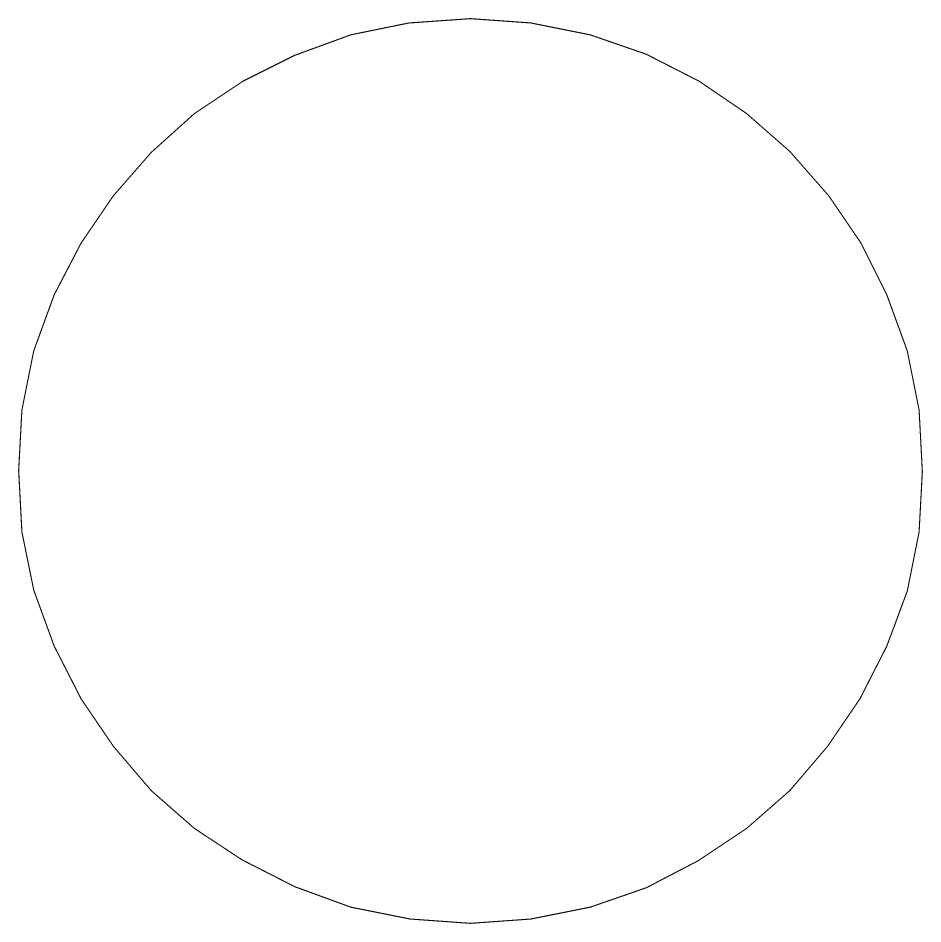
# Model space of a CAD drawing. Header units: metres. Extents: x 2810772.288 to 2810773.127, y 1184049.007 to 1184049.847.
import ezdxf

# ---------------------------------------------------------------- set-up
doc = ezdxf.new("R2010")
doc.units = ezdxf.units.M
doc.linetypes.add('DASHED', pattern=[0.75, 0.5, -0.25])
doc.layers.add('Normschacht--T-_137_5_0', color=7, linetype='Continuous')
doc.layers.add('war_privat_bauwerk', color=7, linetype='DASHED')

# ---------------------------------------------------------------- blocks, each defined once
blk = doc.blocks.new('Normschacht--T-_137_5_0')
at = {"layer": 'Normschacht--T-_137_5_0', "color": 163, "linetype": 'Continuous', "true_color": 0x7e7ebd, "const_width": 0.001}
blk.add_lwpolyline([(0.419, -0.001), (0.416, -0.057), (0.405, -0.112), (0.386, -0.163), (0.361, -0.212), (0.331, -0.256), (0.296, -0.297), (0.256, -0.332), (0.211, -0.362), (0.163, -0.387), (0.111, -0.405), (0.056, -0.416), (0, -0.42), (-0.056, -0.416), (-0.111, -0.405), (-0.163, -0.386), (-0.212, -0.361), (-0.256, -0.332), (-0.296, -0.297), (-0.331, -0.256), (-0.361, -0.212), (-0.386, -0.163), (-0.405, -0.111), (-0.416, -0.057), (-0.419, 0), (-0.416, 0.056), (-0.405, 0.111), (-0.386, 0.163), (-0.361, 0.211), (-0.331, 0.255), (-0.296, 0.295), (-0.256, 0.331), (-0.211, 0.361), (-0.163, 0.385), (-0.111, 0.404), (-0.057, 0.415), (0, 0.419), (0.056, 0.415), (0.111, 0.404), (0.163, 0.386), (0.212, 0.361), (0.256, 0.331), (0.296, 0.296), (0.332, 0.255), (0.362, 0.211), (0.386, 0.163), (0.405, 0.111), (0.416, 0.056), (0.419, -0.001)], dxfattribs=at)

msp = doc.modelspace()

# ---------------------------------------------------------------- block references
at = {"layer": 'war_privat_bauwerk', "color": 173, "lineweight": 0}
msp.add_blockref('Normschacht--T-_137_5_0', (2810772.70799, 1184049.42702), dxfattribs=at)

doc.saveas('drawing.dxf')
